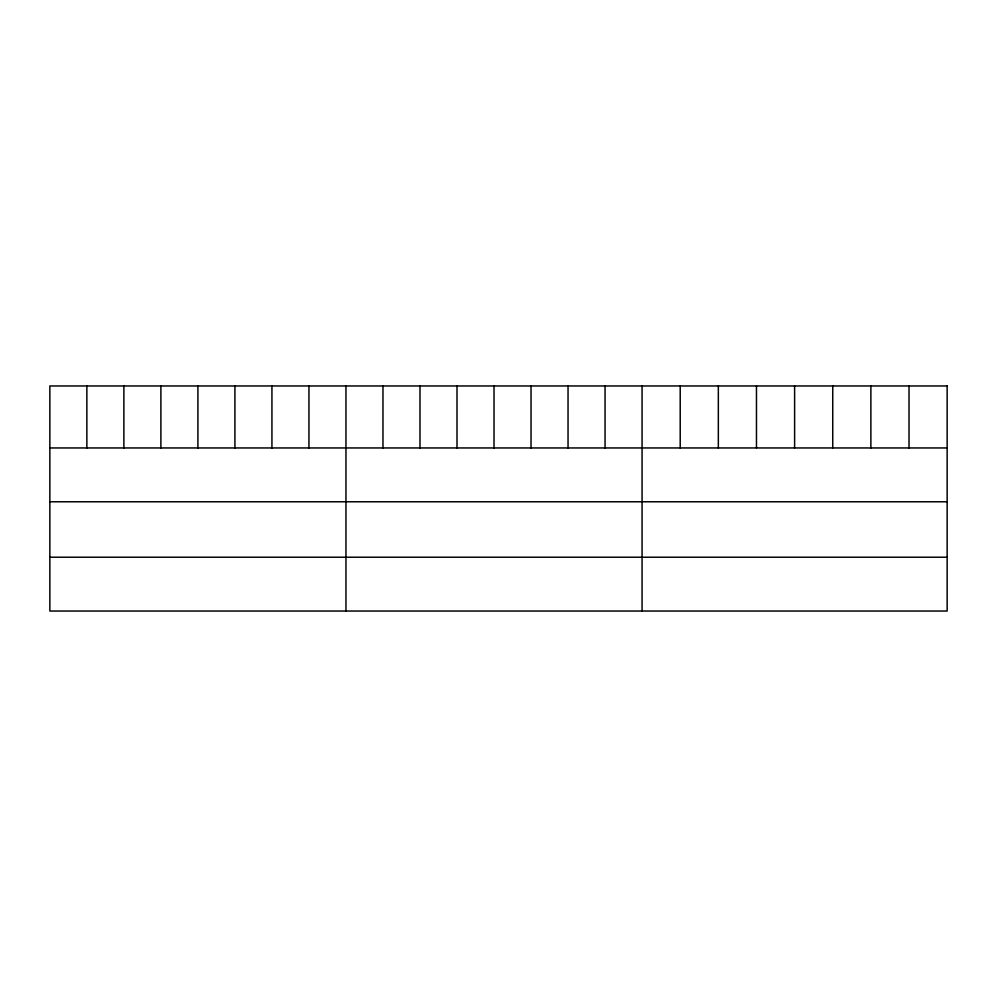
<?xml version="1.0" encoding="UTF-8"?>
<svg xmlns="http://www.w3.org/2000/svg" width="997" height="997" viewBox="0 0 997 997"><rect width="100%" height="100%" fill="white"/><g stroke="black" fill="none" stroke-linecap="round" stroke-linejoin="round"><path stroke-width="1.5" d="M49.85 447.952L947.15 447.952M49.85 501.778L947.15 501.778M49.85 557.223L947.15 557.223M909.015 385.964L909.015 447.952M870.88 385.964L870.88 447.952M832.744 385.964L832.744 447.952M794.609 385.964L794.609 447.952M756.474 385.964L756.474 447.952M718.339 385.964L718.339 447.952M680.203 385.964L680.203 447.952M642.068 385.964L642.068 611.036M605.054 385.964L605.054 447.952M568.041 385.964L568.041 447.952M531.027 385.964L531.027 447.952M494.014 385.964L494.014 447.952M457 385.964L457 447.952M419.986 385.964L419.986 447.952M382.973 385.964L382.973 447.952M345.959 385.964L345.959 611.036M308.945 385.964L308.945 447.952M271.932 385.964L271.932 447.952M234.918 385.964L234.918 447.952M197.905 385.964L197.905 447.952M160.891 385.964L160.891 447.952M123.877 385.964L123.877 447.952M86.864 385.964L86.864 447.952M947.15 385.964L49.85 385.964L49.85 611.036L947.15 611.036L947.15 385.964"/></g></svg>
